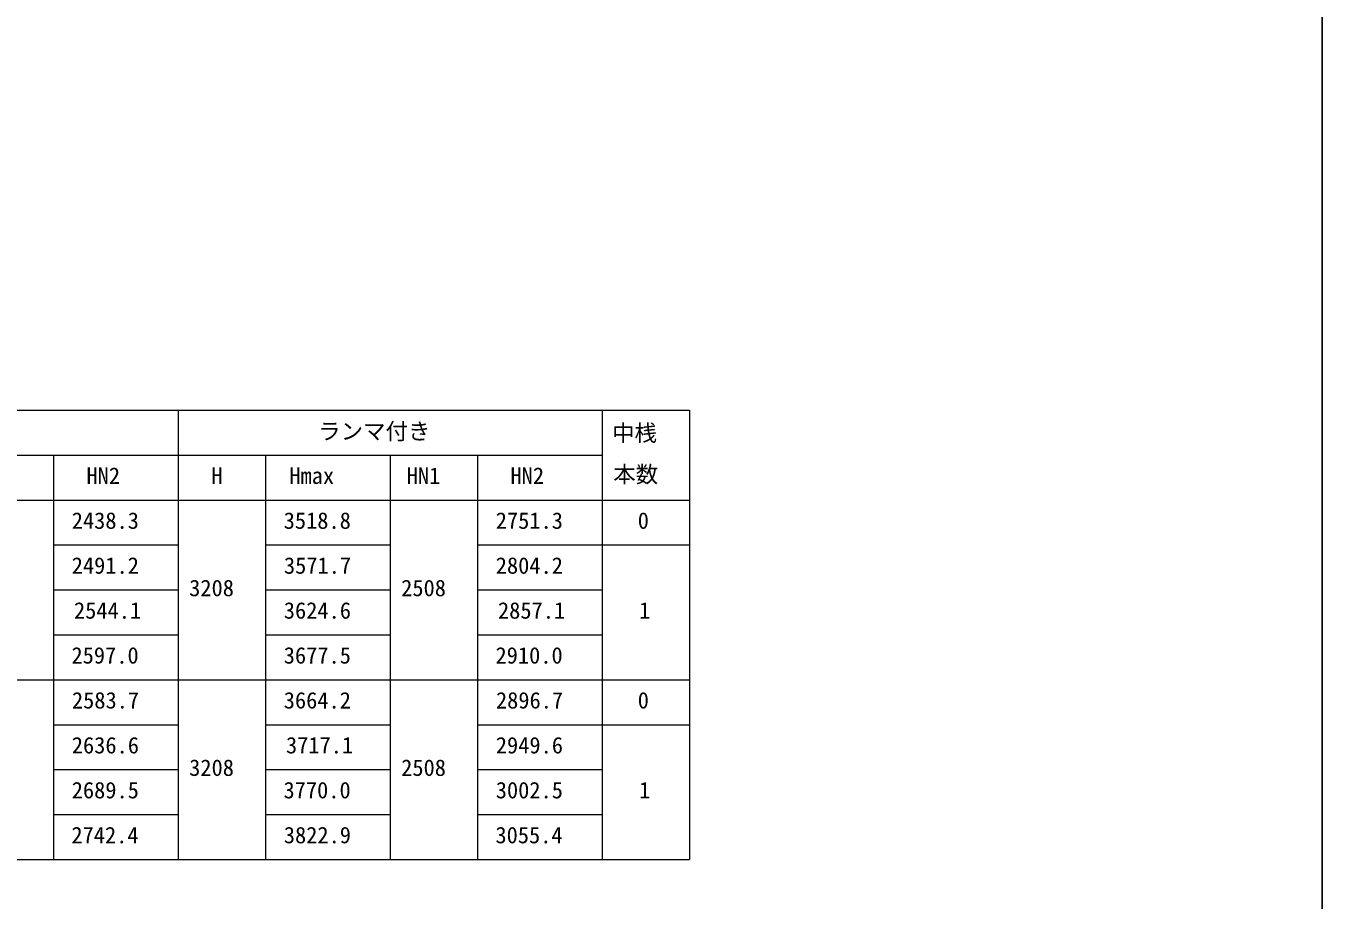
# Model space of a CAD drawing. Units: millimetres, scale not verified. Extents: x -10500 to 10500, y -15600 to 15524.
# Drawn here: x 107 to 10500, y 165 to 7170 of the extents above; entities that cross this region are included whole.
import ezdxf
from ezdxf.enums import TextEntityAlignment as Align

# ---------------------------------------------------------------- set-up
doc = ezdxf.new("R2010")
doc.units = ezdxf.units.MM
doc.header["$LTSCALE"] = 80
doc.layers.add('0-1_TABLE1', color=7, linetype='Continuous', lineweight=18)
doc.layers.add('0-6_YKK_ZWAK', color=7, linetype='Continuous')
doc.styles.add('ＭＳ ゴシック', font='')
doc.styles.get('ＭＳ ゴシック').set_extended_font_data('MS Gothic')

msp = doc.modelspace()

# ---------------------------------------------------------------- linework, layer by layer
at = {"layer": '0-1_TABLE1'}
for p, q in [((-9872, 4090.5), (5428, 4090.5)), ((1328, 4090.5), (1328, 490.5)), ((4728, 4090.5), (4728, 490.5)), ((5428, 4090.5), (5428, 490.5)), ((-5472, 3730.5), (4728, 3730.5)), ((328, 3730.5), (328, 490.5)), ((2028, 3730.5), (2028, 490.5)), ((3028, 3730.5), (3028, 490.5)), ((3728, 3730.5), (3728, 490.5)), ((-9872, 3370.5), (5428, 3370.5)), ((328, 3010.5), (1328, 3010.5)), ((2028, 3010.5), (3028, 3010.5)), ((3728, 3010.5), (5428, 3010.5)), ((328, 2650.5), (1328, 2650.5)), ((2028, 2650.5), (3028, 2650.5)), ((3728, 2650.5), (4728, 2650.5)), ((328, 2290.5), (1328, 2290.5)), ((2028, 2290.5), (3028, 2290.5)), ((3728, 2290.5), (4728, 2290.5)), ((-9872, 1930.5), (5428, 1930.5)), ((328, 1570.5), (1328, 1570.5)), ((2028, 1570.5), (3028, 1570.5)), ((3728, 1570.5), (5428, 1570.5)), ((328, 1210.5), (1328, 1210.5)), ((2028, 1210.5), (3028, 1210.5)), ((3728, 1210.5), (4728, 1210.5)), ((328, 850.5), (1328, 850.5)), ((2028, 850.5), (3028, 850.5)), ((3728, 850.5), (4728, 850.5)), ((-9872, 490.5), (5428, 490.5))]:
    msp.add_line(p, q, dxfattribs=at)
at = {"layer": '0-6_YKK_ZWAK'}
msp.add_lwpolyline([(-10500, -15600.5), (10500, -15600.5), (10500, 14999.5)], dxfattribs=at)

# ---------------------------------------------------------------- texts
at = {"layer": '0-1_TABLE1', "style": 'ＭＳ ゴシック'}
for s, p in [('ランマ付き', (2450.16, 3816.41)), ('中桟', (4806.47, 3802.77)), ('本数', (4816.18, 3471.07)), ('HN2', (592.26, 3460.5)), ('H', (1594.14, 3460.5)), ('Hmax', (2219.14, 3460.5)), ('HN1', (3160.16, 3460.5)), ('HN2', (3992.26, 3460.5)), ('2438.3', (474.14, 3100.5)), ('3518.8', (2173.63, 3100.5)), ('2751.3', (3874.14, 3100.5)), ('0', (5012.55, 3100.5)), ('2491.2', (474.14, 2740.5)), ('3571.7', (2175.67, 2740.5)), ('2804.2', (3874.14, 2740.5)), ('3208', (1415.67, 2560.5)), ('2508', (3115.67, 2560.5)), ('2544.1', (492.03, 2380.5)), ('3624.6', (2174.65, 2380.5)), ('2857.1', (3892.03, 2380.5)), ('1', (5023.28, 2380.5)), ('2597.0', (472.09, 2020.5)), ('3677.5', (2174.14, 2020.5)), ('2910.0', (3872.09, 2020.5)), ('2583.7', (475.67, 1660.5)), ('3664.2', (2174.14, 1660.5)), ('2896.7', (3875.67, 1660.5)), ('0', (5012.55, 1660.5)), ('2636.6', (474.65, 1300.5)), ('3717.1', (2192.03, 1300.5)), ('2949.6', (3874.65, 1300.5)), ('3208', (1415.67, 1120.5)), ('2508', (3115.67, 1120.5)), ('2689.5', (474.14, 940.5)), ('3770.0', (2172.09, 940.5)), ('3002.5', (3874.14, 940.5)), ('1', (5023.28, 940.5)), ('2742.4', (471.58, 580.5)), ('3822.9', (2174.65, 580.5)), ('3055.4', (3871.58, 580.5))]:
    msp.add_text(s, height=132, dxfattribs=at).set_placement(p, align=Align.BOTTOM_LEFT)

doc.saveas('drawing.dxf')
